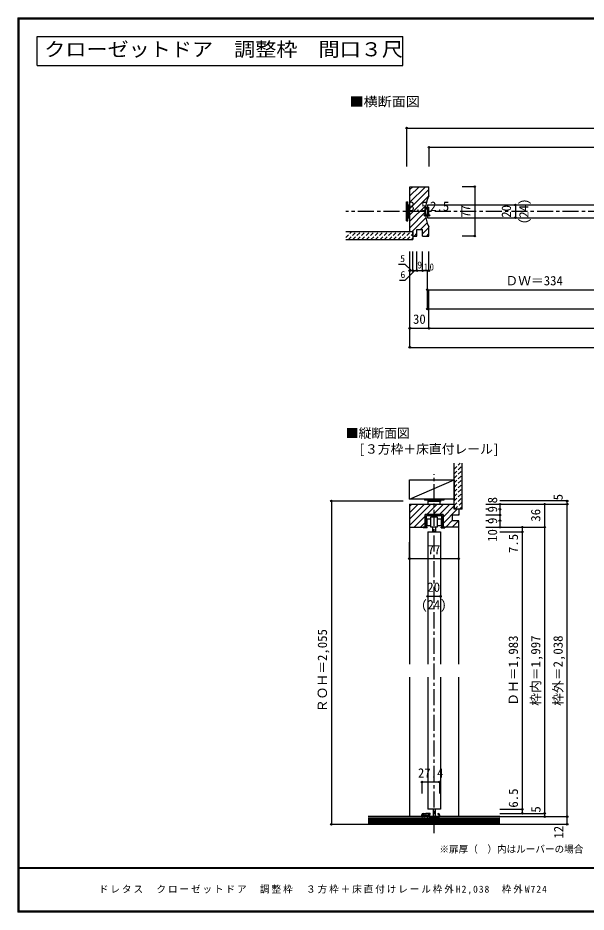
# Model space of a CAD drawing. Units: millimetres, scale not verified. Extents: x -973 to 977, y -701 to 696.
# Drawn here: x -973 to -85, y -701 to 696 of the extents above; entities that cross this region are included whole.
import ezdxf
from ezdxf.enums import TextEntityAlignment as Align

# ---------------------------------------------------------------- set-up
doc = ezdxf.new("R2010")
doc.units = ezdxf.units.MM
doc.header["$LTSCALE"] = 5
doc.header["$PDMODE"] = 32
doc.header["$PDSIZE"] = 2.5
doc.linetypes.add('CHAIN1', pattern=[8, 5, -1, 1, -1])
doc.linetypes.add('DASHED1', pattern=[1.8, 1.2, -0.6])
for name, color, linetype in [('0-0_補助線', 7, 'Continuous'), ('0-1_通り芯', 4, 'CHAIN1'), ('0-3_仕上げ', 2, 'Continuous'), ('0-4_枠', 7, 'Continuous'), ('0-6_扉', 6, 'Continuous'), ('0-7_金物', 7, 'Continuous'), ('0-A_文字', 7, 'Continuous'), ('0-B_寸法', 7, 'Continuous'), ('0-C_ハッチ', 4, 'DASHED1'), ('F-1_枠', 6, 'Continuous'), ('F-A_文字', 7, 'Continuous')]:
    doc.layers.add(name, color=color, linetype=linetype)
doc.styles.add('ＭＳ ゴシック', font='')
doc.styles.get('ＭＳ ゴシック').set_extended_font_data('MS Gothic')

msp = doc.modelspace()

# ---------------------------------------------------------------- linework, layer by layer
at = {"layer": '0-0_補助線', "color": 4}
for p, q in [((-336.58, 387.393), (-336.58, 400.948)), ((-333.08, 387.393), (-333.08, 400.448)), ((-330.58, 387.393), (-330.58, 400.448)), ((-333.08, 387.393), (-336.58, 387.393)), ((-330.58, 387.393), (-333.08, 387.393))]:
    msp.add_line(p, q, dxfattribs=at)
at = {"layer": '0-0_補助線'}
for p in [(-336.58, 387.393), (-333.08, 387.393), (-330.58, 387.393)]:
    msp.add_point(p, dxfattribs=at)
at = {"layer": '0-1_通り芯'}
for p, q in [((463.42, 393.658), (-460.58, 393.658)), ((-322.58, -577.61), (-322.58, -16.638))]:
    msp.add_line(p, q, dxfattribs=at)
at = {"layer": '0-3_仕上げ'}
for p, q in [((-460.58, 362.158), (-355.58, 362.158)), ((-460.58, 349.658), (-355.58, 349.658)), ((-355.58, 362.158), (-355.58, 349.658)), ((-291.08, -71.638), (-291.08, 0.333)), ((-278.58, -71.638), (-278.58, 0.333)), ((-278.58, -71.638), (-291.08, -71.638)), ((-219.58, -551.638), (-425.58, -551.638)), ((-425.58, -563.638), (-219.58, -563.638))]:
    msp.add_line(p, q, dxfattribs=at)
at = {"layer": '0-3_仕上げ', "color": 4}
for p, q in [((-361.08, -25.614), (-291.08, -25.614)), ((-361.08, -55.614), (-361.08, -25.614))]:
    msp.add_line(p, q, dxfattribs=at)
at = {"layer": '0-3_仕上げ', "color": 7}
for p, q in [((-425.58, -553.638), (-219.58, -553.638)), ((-425.58, -555.638), (-219.58, -555.638)), ((-425.58, -557.638), (-219.58, -557.638)), ((-425.58, -559.638), (-219.58, -559.638)), ((-425.58, -561.638), (-219.58, -561.638))]:
    msp.add_line(p, q, dxfattribs=at)
at = {"layer": '0-3_仕上げ', "color": 4}
msp.add_lwpolyline([(-291.08, -25.614), (-291.08, -55.614), (-361.08, -55.614)], close=True, dxfattribs=at)
at = {"layer": '0-4_枠', "color": 3}
for p, q in [((-360.58, 362.158), (-360.58, 432.158)), ((-360.58, 432.158), (-330.58, 432.158)), ((-330.58, 417.658), (-330.58, 432.158)), ((-349.58, 365.158), (-340.58, 365.158)), ((-349.58, 355.158), (-349.58, 365.158)), ((-340.58, 355.158), (-340.58, 365.158)), ((-360.58, 362.158), (-355.58, 362.158)), ((-355.58, 355.158), (-355.58, 362.158)), ((-355.58, 355.158), (-349.58, 355.158)), ((-361.08, -63.638), (-291.08, -63.638)), ((-361.08, -63.638), (-361.08, -313.638)), ((-291.08, -63.638), (-291.08, -71.638)), ((-284.08, -71.638), (-291.08, -71.638)), ((-284.08, -89.638), (-294.08, -89.638)), ((-284.08, -313.638), (-284.08, -89.638)), ((-284.08, -99.638), (-308.58, -99.638)), ((-361.08, -333.638), (-361.08, -551.638)), ((-284.08, -551.638), (-284.08, -333.638))]:
    msp.add_line(p, q, dxfattribs=at)
at = {"layer": '0-4_枠'}
for p, q in [((-341.58, -551.638), (-341.58, -548.938)), ((-341.58, -551.638), (-340.58, -551.638)), ((-340.58, -551.638), (-340.58, -548.896)), ((-339.58, -546.938), (-335.88, -546.938)), ((-338.68, -551.638), (-337.58, -551.638)), ((-337.58, -551.638), (-337.58, -549.038)), ((-337.48, -548.938), (-333.68, -548.938)), ((-335.58, -547.238), (-335.88, -546.938)), ((-335.58, -547.238), (-335.28, -546.938)), ((-328.98, -546.938), (-335.28, -546.938)), ((-333.58, -551.638), (-333.58, -549.038)), ((-333.58, -551.638), (-332.48, -551.638)), ((-332.48, -551.638), (-332.48, -549.713)), ((-332.392, -549.501), (-331.392, -548.501)), ((-330.88, -548.713), (-330.88, -550.638)), ((-329.88, -551.638), (-314.18, -551.638)), ((-329.78, -548.238), (-329.78, -550.238)), ((-328.88, -547.938), (-329.48, -547.938)), ((-329.28, -550.738), (-322.88, -550.738)), ((-328.68, -547.238), (-328.68, -547.738)), ((-322.58, -551.038), (-322.88, -550.738)), ((-316.48, -547.238), (-316.48, -547.738)), ((-316.28, -547.938), (-315.68, -547.938)), ((-315.38, -548.238), (-315.38, -550.238)), ((-314.18, -548.938), (-314.18, -551.638))]:
    msp.add_line(p, q, dxfattribs=at)
at = {"layer": '0-4_枠', "color": 3}
for points in [[(-340.58, 355.158), (-338.012, 355.158), (-330.58, 355.158), (-330.58, 369.658)], [(-361.08, -99.638), (-336.58, -99.638), (-336.58, -79.638), (-308.58, -79.638), (-308.58, -99.638)], [(-284.08, -71.638), (-284.08, -80.638), (-294.08, -80.638), (-294.08, -89.638)]]:
    msp.add_lwpolyline(points, dxfattribs=at)
at = {"layer": '0-4_枠'}
for points in [[(-338.68, -551.638), (-338.68, -549.588), (-339.727, -548.542)], [(-322.58, -551.038), (-322.28, -550.738), (-315.88, -550.738)]]:
    msp.add_lwpolyline(points, dxfattribs=at)
at = {"layer": '0-4_枠', "color": 3}
msp.add_arc((-285.58, 393.658), 51, 151.92751, 208.07249, dxfattribs=at)
at = {"layer": '0-4_枠'}
for centre, radius, start, end in [((-339.58, -548.938), 2, 90, 180), ((-340.08, -548.896), 0.5, 45, 180), ((-337.48, -549.038), 0.1, 90, 180), ((-333.68, -549.038), 0.1, 0, 90), ((-332.18, -549.713), 0.3, 135, 180), ((-331.18, -548.713), 0.3, 360, 135), ((-329.88, -550.638), 1, 180, 270), ((-329.48, -548.238), 0.3, 90, 180), ((-329.28, -550.238), 0.5, 180, 270), ((-328.98, -547.238), 0.3, 360, 90), ((-328.88, -547.738), 0.2, 270, 360), ((-316.18, -547.238), 0.3, 90, 180), ((-316.28, -547.738), 0.2, 180, 270), ((-316.18, -548.938), 2, 360, 90), ((-315.88, -550.238), 0.5, 270, 0), ((-315.68, -548.238), 0.3, 0, 90)]:
    msp.add_arc(centre, radius, start, end, dxfattribs=at)
at = {"layer": '0-6_扉'}
for p, q in [((-333.08, 403.658), (0.92, 403.658)), ((-333.08, 403.658), (-333.08, 383.658)), ((-333.08, 383.658), (0.92, 383.658)), ((-332.58, -107.138), (-332.58, -313.638)), ((-332.58, -107.138), (-312.58, -107.138)), ((-312.58, -107.138), (-312.58, -313.638)), ((-332.58, -333.638), (-332.58, -540.138)), ((-332.58, -500.739), (-332.58, -540.138)), ((-312.58, -500.739), (-312.58, -540.138))]:
    msp.add_line(p, q, dxfattribs=at)
msp.add_lwpolyline([(-312.58, -333.638), (-312.58, -540.138), (-332.58, -540.138)], dxfattribs=at)
at = {"layer": '0-7_金物'}
for p, q in [((-365.58, 408.658), (-363.58, 408.658)), ((-365.58, 378.658), (-365.58, 408.658)), ((-363.58, 378.658), (-363.58, 408.658)), ((-363.58, 403.657), (-361.58, 403.657)), ((-361.58, 383.658), (-361.58, 403.657)), ((-361.58, 402.658), (-360.58, 402.658)), ((-365.58, 378.658), (-363.58, 378.658)), ((-363.58, 383.658), (-361.58, 383.658)), ((-361.58, 384.658), (-360.58, 384.658)), ((-337.58, -55.614), (-337.58, -57.614)), ((-307.58, -55.614), (-337.58, -55.614)), ((-307.58, -55.614), (-307.58, -57.614)), ((-307.58, -57.614), (-337.58, -57.614)), ((-332.58, -57.614), (-332.58, -59.614)), ((-312.58, -59.614), (-332.58, -59.614)), ((-331.58, -63.638), (-331.58, -59.614)), ((-313.58, -59.614), (-313.58, -63.638)), ((-312.58, -57.614), (-312.58, -59.614)), ((-336.58, -99.638), (-336.58, -79.638)), ((-308.58, -79.638), (-336.58, -79.638)), ((-334.58, -99.638), (-334.58, -81.638)), ((-310.58, -81.638), (-334.58, -81.638)), ((-310.58, -99.638), (-310.58, -81.638)), ((-308.58, -99.638), (-308.58, -79.638)), ((-327.58, -97.436), (-333.61, -97.436)), ((-317.58, -86.436), (-311.61, -86.436)), ((-311.61, -97.436), (-317.58, -97.436)), ((-311.61, -86.436), (-311.61, -97.436)), ((-336.58, -99.638), (-339.58, -99.638)), ((-339.58, -99.638), (-339.58, -100.638)), ((-333.283, -100.638), (-339.58, -100.638)), ((-317.58, -99.638), (-327.58, -99.638)), ((-324.58, -107.138), (-324.58, -99.638)), ((-320.58, -107.138), (-324.58, -107.138)), ((-320.58, -99.638), (-320.58, -107.138)), ((-311.748, -100.638), (-311.748, -99.638)), ((-310.58, -99.638), (-311.748, -99.638)), ((-311.748, -100.638), (-305.58, -100.638)), ((-308.58, -99.638), (-305.58, -99.638)), ((-305.58, -99.638), (-305.58, -100.638)), ((-324.08, -540.181), (-324.08, -550.738)), ((-321.08, -540.181), (-321.08, -550.738)), ((-324.08, -550.738), (-321.08, -550.738))]:
    msp.add_line(p, q, dxfattribs=at)
for points in [[(-327.58, -99.638), (-327.58, -83.638), (-317.58, -83.638), (-317.58, -99.638)], [(-333.61, -97.436), (-333.61, -86.436), (-327.58, -86.436)], [(-333.283, -100.638), (-333.283, -99.638), (-334.58, -99.638)]]:
    msp.add_lwpolyline(points, dxfattribs=at)
at = {"layer": '0-A_文字', "color": 3}
for p, q in [((-943.333, 621.667), (-943.333, 666.667)), ((-943.333, 666.667), (-371.429, 666.667)), ((-371.429, 621.667), (-371.429, 666.667)), ((-943.333, 621.667), (-371.429, 621.667))]:
    msp.add_line(p, q, dxfattribs=at)
at = {"layer": '0-A_文字', "color": 4}
for p, q in [((-314.18, -497.739), (-341.58, -497.739)), ((-341.58, -497.739), (-341.58, -515.758)), ((-314.18, -497.739), (-314.18, -515.758))]:
    msp.add_line(p, q, dxfattribs=at)
at = {"layer": '0-A_文字'}
for p in [(-341.58, -497.739), (-314.18, -497.739)]:
    msp.add_point(p, dxfattribs=at)
at = {"layer": '0-B_寸法', "color": 4}
for p, q in [((-365.58, 523.658), (368.42, 523.658)), ((-365.58, 523.658), (-365.58, 463.658)), ((-330.58, 493.658), (-330.58, 463.658)), ((-330.58, 493.658), (211.42, 493.658)), ((-259.047, 432.158), (-278.843, 432.158)), ((-259.047, 432.158), (-259.047, 355.158)), ((-195.445, 403.658), (-195.445, 383.658)), ((-259.047, 355.158), (-278.843, 355.158)), ((-360.58, 301.158), (-360.58, 331.158)), ((-355.58, 301.158), (-355.58, 331.158)), ((-349.58, 301.158), (-349.58, 331.158)), ((-340.58, 301.158), (-340.58, 331.158)), ((-330.58, 301.158), (-330.58, 331.158)), ((-378.155, 311.158), (-368.08, 311.158)), ((-358.08, 301.158), (-368.08, 311.158)), ((-352.58, 301.158), (-367.58, 286.158)), ((-360.58, 301.158), (-330.58, 301.158)), ((-360.58, 211.158), (-360.58, 301.158)), ((-333.08, 271.158), (-333.08, 301.158)), ((-376.788, 286.158), (-367.58, 286.158)), ((-333.08, 271.158), (0.92, 271.158)), ((-333.08, 241.158), (-333.08, 271.158)), ((-330.58, 211.158), (-330.58, 271.158)), ((-333.08, 241.158), (335.92, 241.158)), ((-360.58, 211.158), (-330.58, 211.158)), ((-360.58, 181.158), (-360.58, 211.158)), ((-330.58, 211.158), (333.42, 211.158)), ((-360.58, 181.158), (363.42, 181.158)), ((-483.08, -58.638), (-371.08, -58.638)), ((-483.08, -58.638), (-483.08, -563.638)), ((-241.58, -63.638), (-114.58, -63.638)), ((-114.58, -58.638), (-219.58, -58.638)), ((-219.58, -63.638), (-219.58, -99.638)), ((-149.58, -551.638), (-149.58, -63.638)), ((-114.58, -563.638), (-114.58, -58.638)), ((-238.163, -71.638), (-241.58, -71.638)), ((-219.58, -80.638), (-241.58, -80.638)), ((-219.58, -71.638), (-221.669, -71.638)), ((-238.163, -89.638), (-241.58, -89.638)), ((-219.58, -89.638), (-221.669, -89.638)), ((-241.58, -99.638), (-184.58, -99.638)), ((-219.58, -107.138), (-184.58, -107.138)), ((-184.58, -99.638), (-149.58, -99.638)), ((-184.58, -546.638), (-184.58, -99.638)), ((-361.08, -148.885), (-361.08, -123.267)), ((-284.08, -148.885), (-284.08, -123.267)), ((-284.08, -148.885), (-361.08, -148.885)), ((-332.58, -193.43), (-332.58, -207.47)), ((-312.58, -193.43), (-312.58, -207.47)), ((-332.58, -207.47), (-312.58, -207.47)), ((-219.58, -540.138), (-184.58, -540.138)), ((-219.58, -546.638), (-149.58, -546.638)), ((-219.58, -551.638), (-114.58, -551.638)), ((-483.08, -563.638), (-425.58, -563.638)), ((-219.58, -563.638), (-114.58, -563.638))]:
    msp.add_line(p, q, dxfattribs=at)
at = {"layer": '0-B_寸法'}
for p in [(-365.58, 523.658), (-330.58, 493.658), (-259.047, 432.158), (-195.445, 403.658), (-195.445, 383.658), (-259.047, 355.158), (-360.58, 301.158), (-355.58, 301.158), (-349.58, 301.158), (-340.58, 301.158), (-330.58, 301.158), (-333.08, 271.158), (-333.08, 241.158), (-360.58, 211.158), (-330.58, 211.158), (-360.58, 181.158), (-483.08, -58.638), (-219.58, -63.638), (-149.58, -63.638), (-114.58, -58.638), (-114.58, -63.638), (-219.58, -71.638), (-219.58, -80.638), (-219.58, -89.638), (-219.58, -99.638), (-184.58, -99.638), (-184.58, -107.138), (-149.58, -99.638), (-361.08, -148.885), (-284.08, -148.885), (-332.58, -207.47), (-312.58, -207.47), (-184.58, -540.138), (-184.58, -546.638), (-149.58, -546.638), (-149.58, -551.638), (-114.58, -551.638), (-483.08, -563.638), (-114.58, -563.638)]:
    msp.add_point(p, dxfattribs=at)
at = {"layer": '0-C_ハッチ', "linetype": 'Continuous'}
for p, q in [((-360.58, 427.576), (-355.998, 432.158)), ((-360.58, 407.777), (-336.199, 432.158)), ((-360.58, 417.676), (-346.099, 432.158)), ((-360.58, 397.877), (-330.58, 427.877)), ((-360.58, 387.978), (-330.58, 417.978)), ((-360.58, 378.078), (-335.731, 402.928)), ((-360.58, 368.179), (-336.559, 392.2)), ((-356.702, 362.158), (-335.525, 383.335)), ((-343.802, 365.158), (-333.299, 375.661)), ((-340.58, 358.48), (-330.58, 368.48)), ((-353.802, 355.158), (-349.58, 359.38)), ((-334.004, 355.158), (-330.58, 358.581)), ((-361.08, -96.926), (-327.793, -63.638)), ((-361.08, -87.026), (-337.692, -63.638)), ((-361.08, -77.127), (-347.592, -63.638)), ((-361.08, -67.227), (-357.491, -63.638)), ((-333.893, -79.638), (-317.893, -63.638)), ((-323.994, -79.638), (-307.994, -63.638)), ((-314.094, -79.638), (-298.094, -63.638)), ((-308.58, -84.024), (-291.08, -66.524)), ((-353.893, -99.638), (-336.58, -82.325)), ((-308.58, -93.923), (-286.295, -71.638)), ((-285.396, -80.638), (-284.08, -79.323)), ((-343.994, -99.638), (-336.58, -92.225)), ((-304.396, -99.638), (-294.08, -89.323)), ((-294.496, -99.638), (-284.496, -89.638)), ((-284.597, -99.638), (-284.08, -99.122))]:
    msp.add_line(p, q, dxfattribs=at)
at = {"layer": '0-C_ハッチ'}
for p, q in [((-460.58, 352.727), (-451.15, 362.158)), ((-456.578, 349.658), (-444.078, 362.158)), ((-449.507, 349.658), (-437.007, 362.158)), ((-442.436, 349.658), (-429.936, 362.158)), ((-435.365, 349.658), (-422.865, 362.158)), ((-428.294, 349.658), (-415.794, 362.158)), ((-421.223, 349.658), (-408.723, 362.158)), ((-414.152, 349.658), (-401.652, 362.158)), ((-407.081, 349.658), (-394.581, 362.158)), ((-400.01, 349.658), (-387.51, 362.158)), ((-392.939, 349.658), (-380.439, 362.158)), ((-385.868, 349.658), (-373.368, 362.158)), ((-378.797, 349.658), (-366.297, 362.158)), ((-371.726, 349.658), (-359.226, 362.158)), ((-364.655, 349.658), (-355.58, 358.732)), ((-357.584, 349.658), (-355.58, 351.661)), ((-291.08, -9.106), (-281.641, 0.333)), ((-291.08, -16.177), (-278.58, -3.677)), ((-291.08, -23.248), (-278.58, -10.748)), ((-291.08, -30.319), (-278.58, -17.819)), ((-291.08, -37.39), (-278.58, -24.89)), ((-291.08, -44.461), (-278.58, -31.961)), ((-291.08, -51.533), (-278.58, -39.033)), ((-291.08, -58.604), (-278.58, -46.104)), ((-291.08, -65.675), (-278.58, -53.175)), ((-289.973, -71.638), (-278.58, -60.246)), ((-282.902, -71.638), (-278.58, -67.317))]:
    msp.add_line(p, q, dxfattribs=at)
at = {"layer": 'F-1_枠'}
for p, q in [((-973.347, 695.833), (-973.347, -700.833)), ((-973.347, 695.833), (976.653, 695.833)), ((-973.347, 695), (976.653, 695)), ((-973.347, 694.167), (976.653, 694.167)), ((-972.514, 695.833), (-972.514, -700.833)), ((-971.68, 695.833), (-971.68, -700.833)), ((976.653, -631.667), (-973.347, -631.667)), ((976.653, -632.5), (-973.347, -632.5)), ((976.653, -699.167), (-973.347, -699.167)), ((976.653, -700), (-973.347, -700)), ((976.653, -700.833), (-973.347, -700.833))]:
    msp.add_line(p, q, dxfattribs=at)

# ---------------------------------------------------------------- texts
at = {"layer": '0-0_補助線', "style": 'ＭＳ ゴシック'}
for s, p in [('3.5', (-362.814, 389.893)), ('2.5', (-328.849, 389.893))]:
    msp.add_text(s, height=14.66, dxfattribs=at).set_placement(p, align=Align.BOTTOM_LEFT)
at = {"layer": '0-A_文字', "color": 3, "style": 'ＭＳ ゴシック', "width": 1.1}
msp.add_text('クローゼットドア\u3000調整枠\u3000間口３尺', height=21.99, dxfattribs=at).set_placement((-932.083, 629.167), align=Align.BOTTOM_LEFT)
at = {"layer": '0-A_文字', "style": 'ＭＳ ゴシック', "width": 1.1}
msp.add_text('■横断面図', height=14.66, dxfattribs=at).set_placement((-454.769, 553.344), align=Align.BOTTOM_LEFT)
at = {"layer": '0-A_文字', "style": 'ＭＳ ゴシック'}
msp.add_text('(24)', height=14.66, rotation=90, dxfattribs=at).set_placement((-170.574, 373.658), align=Align.BOTTOM_LEFT)
for s, height, p in [('■縦断面図', 14.66, (-460.58, 35.515)), ('\u3000[３方枠＋床直付レール]', 14.66, (-460.58, 10.761)), ('(24)', 14.66, (-342.813, -232.341)), ('27.4', 14.66, (-347.88, -495.239)), ('※扉厚（\u3000）内はルーバーの場合', 11, (-314.23, -611.338))]:
    msp.add_text(s, height=height, dxfattribs=at).set_placement(p, align=Align.BOTTOM_LEFT)
at = {"layer": '0-B_寸法', "style": 'ＭＳ ゴシック'}
for s, p in [('77', (-261.547, 383.658)), ('20', (-197.945, 383.658)), ('8', (-219.58, -62.379)), ('5', (-117.08, -57.711)), ('9', (-219.58, -76.638)), ('36', (-152.08, -91.013)), ('9', (-219.58, -94.638)), ('10', (-219.58, -122.582)), ('7.5', (-186.985, -140.018)), ('ＲＯＨ＝2,055', (-485.58, -388.638)), ('ＤＨ＝1,983', (-187.08, -378.638)), ('枠内＝1,997', (-152.08, -378.638)), ('枠外＝2,038', (-117.08, -378.638)), ('6.5', (-186.991, -537.696)), ('5', (-151.684, -545.458)), ('12', (-116.172, -585.996))]:
    msp.add_text(s, height=14.66, rotation=90, dxfattribs=at).set_placement(p, align=Align.BOTTOM_LEFT)
for s, height, p in [('5', 11, (-375.58, 311.158)), ('9', 11, (-348.83, 301.158)), ('6', 11, (-375.08, 286.158)), ('ＤＷ＝334', 14.66, (-211.08, 273.658)), ('30', 14.66, (-355.58, 213.658)), ('77', 14.66, (-332.58, -146.385)), ('20', 14.66, (-333.205, -204.97))]:
    msp.add_text(s, height=height, dxfattribs=at).set_placement(p, align=Align.BOTTOM_LEFT)
at = {"layer": '0-B_寸法', "insert": (-338.705, 301.158), "char_height": 11, "attachment_point": 7, "style": 'ＭＳ ゴシック'}
msp.add_mtext('\\T1.36;\\W0.9;10', dxfattribs=at)
at = {"layer": 'F-A_文字', "insert": (-846.68, -673.333), "char_height": 11, "attachment_point": 7, "style": 'ＭＳ ゴシック'}
msp.add_mtext('\\T1.2;ドレタス\u3000クローゼットドア\\~\\~調整枠\u3000３方枠＋床直付けレール枠外H2,038\u3000枠外W724', dxfattribs=at)

doc.saveas('drawing.dxf')
